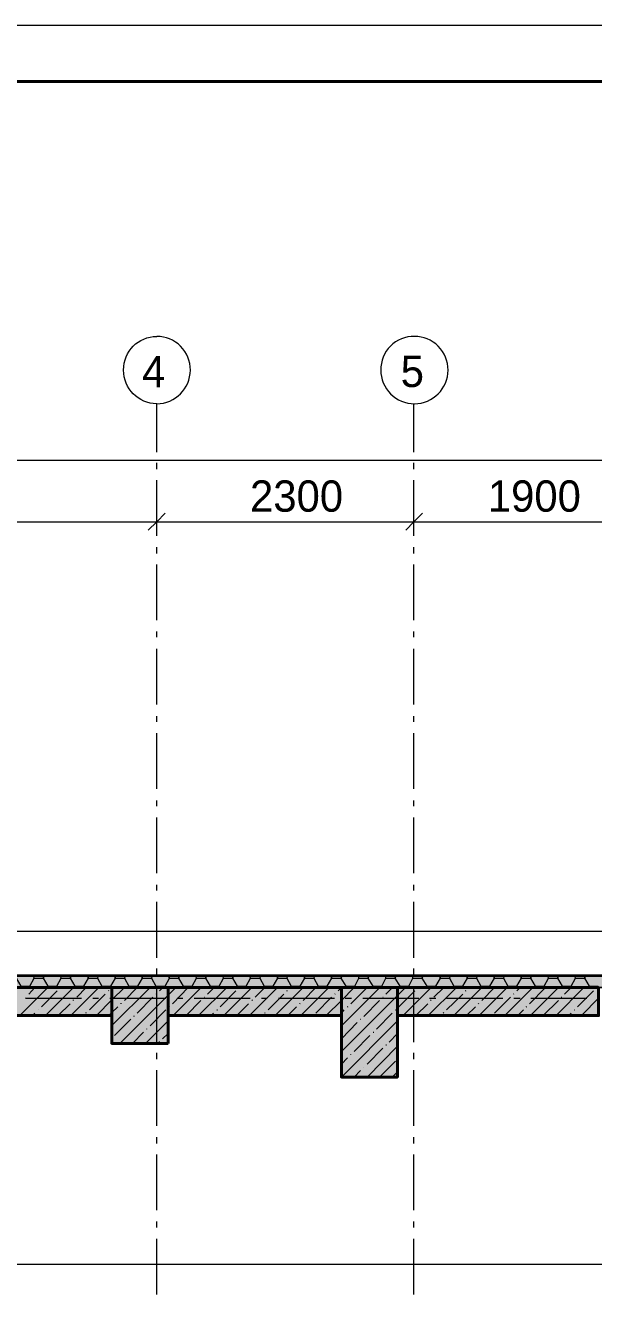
# Model space of a CAD drawing. Header units: millimetres. Extents: x -401725 to 250493, y 305116 to 802890.
# Drawn here: x -375131.046 to -375129.048, y 508986.751 to 508991.242 of the extents above; entities that cross this region are included whole.
import ezdxf

# ---------------------------------------------------------------- set-up
doc = ezdxf.new("R2010")
doc.units = ezdxf.units.MM
doc.layers.add('PDF _Геометрия', color=7, linetype='Continuous', true_color=0x1d1d1d)
doc.layers.add('PDF _Сплошная заливка', color=7, linetype='Continuous', true_color=0xffffff)
doc.layers.add('PDF _Текст', color=7, linetype='Continuous')

msp = doc.modelspace()

# ---------------------------------------------------------------- hatches: boundary and pattern name
at = {"layer": 'PDF _Сплошная заливка', "transparency": 33554559}
h = msp.add_hatch(color=256, dxfattribs=at)
h.paths.add_polyline_path([(-375123.1053, 508987.8606), (-375123.1053, 508987.8988), (-375133.6947, 508987.8988), (-375133.6947, 508987.8606)])
h.paths.add_polyline_path([(-375092.8682, 508987.8606), (-375092.8682, 508987.8988), (-375102.5145, 508987.8988), (-375102.5145, 508987.8606)])
h.paths.add_polyline_path([(-375102.9861, 508987.8606), (-375102.9861, 508987.8988), (-375109.5058, 508987.8988), (-375109.5058, 508987.8606)])
h.paths.add_polyline_path([(-375109.7425, 508987.8606), (-375109.7425, 508987.8988), (-375122.4753, 508987.8988), (-375122.4753, 508987.8606)])

# ---------------------------------------------------------------- linework, layer by layer
at = {"layer": 'PDF _Геометрия', "color": 7, "lineweight": 18}
for points in [[(-375089.9816, 508991.2421), (-375136.7847, 508991.2421), (-375136.7847, 508958.1322)], [(-375130.5547, 508989.5271), (-375130.5847, 508989.4971), (-375130.6147, 508989.4671)], [(-375129.6497, 508989.5271), (-375129.6797, 508989.4971), (-375129.7081, 508989.4671)]]:
    msp.add_lwpolyline(points, dxfattribs=at)
at = {"layer": 'PDF _Геометрия', "color": 7, "lineweight": 40}
msp.add_lwpolyline([(-375135.9981, 508991.0455), (-375090.1708, 508991.0455)], dxfattribs=at)
at = {"layer": 'PDF _Геометрия', "color": 7, "lineweight": 9}
msp.add_lwpolyline([(-375130.5847, 508989.9121, 0.411972), (-375130.4664, 508990.0305, 0.417263), (-375130.5847, 508990.1488)], format="xyb", dxfattribs=at)
msp.add_lwpolyline([(-375129.6781, 508990.1488, 0.422535), (-375129.7964, 508990.0305, 0.417263), (-375129.6781, 508989.9121, 0.411972), (-375129.5597, 508990.0305, 0.417263)], format="xyb", close=True, dxfattribs=at)
for points in [[(-375130.5847, 508989.7421), (-375130.5847, 508989.9104)], [(-375129.6797, 508989.7421), (-375129.6797, 508989.9104)], [(-375133.7031, 508989.7138), (-375092.8583, 508989.7138)], [(-375130.5847, 508989.6821), (-375130.5847, 508989.7038)], [(-375129.6797, 508989.6821), (-375129.6797, 508989.7038)], [(-375130.5847, 508989.4471), (-375130.5847, 508989.6438)], [(-375129.6797, 508989.4471), (-375129.6797, 508989.6438)], [(-375130.5847, 508989.4971), (-375130.5847, 508989.5388)], [(-375129.6797, 508989.4971), (-375129.6797, 508989.5388)], [(-375133.7031, 508989.4971), (-375130.5849, 508989.4971)], [(-375130.5847, 508989.4488), (-375130.5847, 508989.4971), (-375129.6798, 508989.4971)], [(-375129.6797, 508989.4488), (-375129.6797, 508989.4971), (-375128.9314, 508989.4971)], [(-375130.5847, 508989.3855), (-375130.5847, 508989.4071)], [(-375129.6797, 508989.3855), (-375129.6797, 508989.4071)], [(-375130.5847, 508989.1505), (-375130.5847, 508989.3471)], [(-375129.6797, 508989.1505), (-375129.6797, 508989.3471)], [(-375130.5847, 508989.0905), (-375130.5847, 508989.1105)], [(-375129.6797, 508989.0905), (-375129.6797, 508989.1105)], [(-375130.5847, 508988.8538), (-375130.5847, 508989.0504)], [(-375129.6797, 508988.8538), (-375129.6797, 508989.0504)], [(-375130.5847, 508988.7938), (-375130.5847, 508988.8138)], [(-375129.6797, 508988.7938), (-375129.6797, 508988.8138)], [(-375130.5847, 508988.5571), (-375130.5847, 508988.7538)], [(-375129.6797, 508988.5571), (-375129.6797, 508988.7538)], [(-375130.5847, 508988.4971), (-375130.5847, 508988.5171)], [(-375129.6797, 508988.4971), (-375129.6797, 508988.5171)], [(-375130.5847, 508988.2605), (-375130.5847, 508988.4571)], [(-375129.6797, 508988.2605), (-375129.6797, 508988.4571)], [(-375130.5847, 508988.2005), (-375130.5847, 508988.2205)], [(-375129.6797, 508988.2005), (-375129.6797, 508988.2205)], [(-375130.5847, 508987.9638), (-375130.5847, 508988.1604)], [(-375129.6797, 508987.9638), (-375129.6797, 508988.1604)], [(-375112.9847, 508987.9021), (-375112.9847, 508988.0554), (-375133.8905, 508988.0554), (-375133.8905, 508975.6543)], [(-375122.4748, 508987.9021), (-375123.1047, 508987.9021), (-375133.6943, 508987.9021)], [(-375130.5847, 508987.9038), (-375130.5847, 508987.9255)], [(-375129.6797, 508987.9038), (-375129.6797, 508987.9255)], [(-375133.7347, 508987.8988), (-375133.6964, 508987.8988), (-375133.6947, 508987.8988), (-375123.1052, 508987.8988)], [(-375133.6964, 508987.8605), (-375133.6947, 508987.8605), (-375123.1052, 508987.8605)], [(-375133.6947, 508987.8588), (-375128.8333, 508987.8588)], [(-375130.5847, 508987.6671), (-375130.5847, 508987.8638)], [(-375129.6797, 508987.6671), (-375129.6797, 508987.8638)], [(-375130.8497, 508987.8205), (-375131.0464, 508987.8205)], [(-375130.7897, 508987.8205), (-375130.8097, 508987.8205)], [(-375130.5531, 508987.8205), (-375130.7497, 508987.8205)], [(-375130.4931, 508987.8205), (-375130.5131, 508987.8205)], [(-375130.2564, 508987.8205), (-375130.4531, 508987.8205)], [(-375130.1964, 508987.8205), (-375130.2164, 508987.8205)], [(-375129.9597, 508987.8205), (-375130.1564, 508987.8205)], [(-375129.8997, 508987.8205), (-375129.9214, 508987.8205)], [(-375129.6631, 508987.8205), (-375129.8597, 508987.8205)], [(-375129.6031, 508987.8205), (-375129.6247, 508987.8205)], [(-375129.3664, 508987.8205), (-375129.5647, 508987.8205)], [(-375129.3064, 508987.8205), (-375129.3281, 508987.8205)], [(-375129.0714, 508987.8205), (-375129.2681, 508987.8205)], [(-375130.5847, 508987.6071), (-375130.5847, 508987.6288)], [(-375129.6797, 508987.6071), (-375129.6797, 508987.6288)], [(-375130.5847, 508987.3721), (-375130.5847, 508987.5688)], [(-375129.6797, 508987.3721), (-375129.6797, 508987.5688)], [(-375130.5847, 508987.3105), (-375130.5847, 508987.3321)], [(-375129.6797, 508987.3105), (-375129.6797, 508987.3321)], [(-375130.5847, 508987.0755), (-375130.5847, 508987.2721)], [(-375129.6797, 508987.0755), (-375129.6797, 508987.2721)], [(-375130.5847, 508987.0155), (-375130.5847, 508987.0355)], [(-375129.6797, 508987.0155), (-375129.6797, 508987.0355)], [(-375130.5847, 508986.7788), (-375130.5847, 508986.9754)], [(-375129.6797, 508986.7788), (-375129.6797, 508986.9754)]]:
    msp.add_lwpolyline(points, dxfattribs=at)
at = {"layer": 'PDF _Геометрия', "color": 7, "lineweight": 40}
for points in [[(-375133.4981, 508987.7605), (-375130.7432, 508987.7605), (-375130.7432, 508987.8588), (-375133.4981, 508987.8588)], [(-375130.5447, 508987.6621), (-375130.5447, 508987.8588), (-375130.7431, 508987.8588), (-375130.7431, 508987.6621)], [(-375130.5447, 508987.7605), (-375129.9348, 508987.7605), (-375129.9348, 508987.8588), (-375130.5447, 508987.8588)], [(-375129.7381, 508987.8588), (-375129.9347, 508987.8588), (-375129.9347, 508987.5438), (-375129.7381, 508987.5438)], [(-375129.7381, 508987.7605), (-375129.0298, 508987.7605), (-375129.0298, 508987.8588), (-375129.7381, 508987.8588)]]:
    msp.add_lwpolyline(points, close=True, dxfattribs=at)
at = {"layer": 'PDF _Геометрия', "lineweight": 9}
for points in [[(-375131.0797, 508987.8921), (-375131.0631, 508987.8638), (-375131.0314, 508987.8638)], [(-375131.0664, 508987.7605), (-375130.9681, 508987.8588)], [(-375131.0347, 508987.8355), (-375131.0131, 508987.8588)], [(-375131.0297, 508987.8605), (-375131.0314, 508987.8638), (-375131.0164, 508987.8921)], [(-375131.0197, 508987.8988), (-375131.0164, 508987.8921), (-375130.9847, 508987.8921)], [(-375130.9847, 508987.8921), (-375130.9797, 508987.8988)], [(-375130.9847, 508987.8921), (-375130.9681, 508987.8638), (-375130.9364, 508987.8638)], [(-375130.9764, 508987.7605), (-375130.8781, 508987.8588)], [(-375130.9714, 508987.8605), (-375130.9681, 508987.8638)], [(-375130.9347, 508987.8605), (-375130.9364, 508987.8638), (-375130.9214, 508987.8921)], [(-375130.9247, 508987.8988), (-375130.9214, 508987.8921), (-375130.8897, 508987.8921)], [(-375130.9231, 508987.8588), (-375130.9231, 508987.8588)], [(-375130.8897, 508987.8921), (-375130.8847, 508987.8988)], [(-375130.8897, 508987.8921), (-375130.8731, 508987.8638), (-375130.8414, 508987.8638)], [(-375130.8864, 508987.7605), (-375130.7881, 508987.8588)], [(-375130.8764, 508987.8605), (-375130.8731, 508987.8638)], [(-375130.8664, 508987.8255), (-375130.8331, 508987.8588)], [(-375130.8414, 508987.8638), (-375130.8247, 508987.8921)], [(-375130.8381, 508987.8605), (-375130.8414, 508987.8638)], [(-375130.8297, 508987.8988), (-375130.8247, 508987.8921), (-375130.7931, 508987.8921)], [(-375130.7931, 508987.8921), (-375130.7897, 508987.8988)], [(-375130.7931, 508987.8921), (-375130.7781, 508987.8638), (-375130.7464, 508987.8638)], [(-375130.7797, 508987.8605), (-375130.7781, 508987.8638)], [(-375130.7431, 508987.8605), (-375130.7464, 508987.8638), (-375130.7297, 508987.8921)], [(-375130.7431, 508987.8155), (-375130.6981, 508987.8588)], [(-375130.7431, 508987.7255), (-375130.6081, 508987.8588)], [(-375130.7431, 508987.8588), (-375130.7431, 508987.8588)], [(-375130.7347, 508987.8988), (-375130.7297, 508987.8921), (-375130.6981, 508987.8921)], [(-375130.6981, 508987.8921), (-375130.6947, 508987.8988)], [(-375130.6981, 508987.8921), (-375130.6831, 508987.8638), (-375130.6514, 508987.8638)], [(-375130.6981, 508987.8138), (-375130.6531, 508987.8588)], [(-375130.6847, 508987.8605), (-375130.6831, 508987.8638)], [(-375130.6481, 508987.8605), (-375130.6514, 508987.8638), (-375130.6347, 508987.8921)], [(-375130.6397, 508987.8988), (-375130.6347, 508987.8921), (-375130.6031, 508987.8921)], [(-375130.6031, 508987.8921), (-375130.5997, 508987.8988)], [(-375130.6031, 508987.8921), (-375130.5881, 508987.8638), (-375130.5547, 508987.8638)], [(-375130.5897, 508987.8605), (-375130.5881, 508987.8638)], [(-375130.5747, 508987.8471), (-375130.5631, 508987.8588)], [(-375130.5531, 508987.8605), (-375130.5547, 508987.8638), (-375130.5397, 508987.8921)], [(-375130.5447, 508987.8988), (-375130.5397, 508987.8921), (-375130.5081, 508987.8921)], [(-375130.5447, 508987.8321), (-375130.5181, 508987.8588)], [(-375130.5297, 508987.8021), (-375130.4747, 508987.8588)], [(-375130.5264, 508987.7605), (-375130.4281, 508987.8588)], [(-375130.5081, 508987.8921), (-375130.5031, 508987.8988)], [(-375130.5081, 508987.8921), (-375130.4914, 508987.8638), (-375130.4597, 508987.8638)], [(-375130.4947, 508987.8605), (-375130.4914, 508987.8638)], [(-375130.4597, 508987.8638), (-375130.4447, 508987.8921)], [(-375130.4581, 508987.8605), (-375130.4597, 508987.8638)], [(-375130.4481, 508987.8988), (-375130.4447, 508987.8921), (-375130.4131, 508987.8921)], [(-375130.4381, 508987.7605), (-375130.3381, 508987.8588)], [(-375130.4131, 508987.8921), (-375130.4081, 508987.8988)], [(-375130.4131, 508987.8921), (-375130.3964, 508987.8638), (-375130.3647, 508987.8638)], [(-375130.4064, 508987.8355), (-375130.3831, 508987.8588)], [(-375130.3997, 508987.8605), (-375130.3964, 508987.8638)], [(-375130.3631, 508987.8605), (-375130.3647, 508987.8638), (-375130.3497, 508987.8921)], [(-375130.3531, 508987.8988), (-375130.3497, 508987.8921), (-375130.3181, 508987.8921)], [(-375130.3481, 508987.7605), (-375130.2497, 508987.8588)], [(-375130.3181, 508987.8921), (-375130.3131, 508987.8988)], [(-375130.3181, 508987.8921), (-375130.3014, 508987.8638), (-375130.2697, 508987.8638)], [(-375130.3047, 508987.8605), (-375130.3014, 508987.8638)], [(-375130.2947, 508987.8588), (-375130.2947, 508987.8588)], [(-375130.2664, 508987.8605), (-375130.2697, 508987.8638), (-375130.2547, 508987.8921)], [(-375130.2581, 508987.8988), (-375130.2547, 508987.8921), (-375130.2214, 508987.8921)], [(-375130.2581, 508987.7605), (-375130.1597, 508987.8588)], [(-375130.2381, 508987.8255), (-375130.2047, 508987.8588)], [(-375130.2214, 508987.8921), (-375130.2181, 508987.8988)], [(-375130.2214, 508987.8921), (-375130.2064, 508987.8638), (-375130.1747, 508987.8638)], [(-375130.2081, 508987.8605), (-375130.2064, 508987.8638)], [(-375130.1747, 508987.8638), (-375130.1581, 508987.8921)], [(-375130.1714, 508987.8605), (-375130.1747, 508987.8638)], [(-375130.1681, 508987.7605), (-375130.0697, 508987.8588)], [(-375130.1631, 508987.8988), (-375130.1581, 508987.8921), (-375130.1264, 508987.8921)], [(-375130.1264, 508987.8921), (-375130.1231, 508987.8988)], [(-375130.1264, 508987.8921), (-375130.1114, 508987.8638), (-375130.0797, 508987.8638)], [(-375130.1147, 508987.8588), (-375130.1147, 508987.8588)], [(-375130.1131, 508987.8605), (-375130.1114, 508987.8638)], [(-375130.0764, 508987.8605), (-375130.0797, 508987.8638), (-375130.0631, 508987.8921)], [(-375130.0781, 508987.7605), (-375129.9797, 508987.8588)], [(-375130.0697, 508987.8138), (-375130.0247, 508987.8588)], [(-375130.0681, 508987.8988), (-375130.0631, 508987.8921), (-375130.0314, 508987.8921)], [(-375130.0314, 508987.8921), (-375130.0281, 508987.8988)], [(-375130.0314, 508987.8921), (-375130.0164, 508987.8638), (-375129.9847, 508987.8638)], [(-375130.0181, 508987.8605), (-375130.0164, 508987.8638)], [(-375129.9814, 508987.8605), (-375129.9847, 508987.8638), (-375129.9681, 508987.8921)], [(-375129.9731, 508987.8988), (-375129.9681, 508987.8921), (-375129.9364, 508987.8921)], [(-375129.9464, 508987.8471), (-375129.9347, 508987.8588)], [(-375129.9364, 508987.8921), (-375129.9314, 508987.8988)], [(-375129.9364, 508987.8921), (-375129.9197, 508987.8638), (-375129.8881, 508987.8638)], [(-375129.9347, 508987.8138), (-375129.8897, 508987.8588)], [(-375129.9347, 508987.7238), (-375129.7997, 508987.8588)], [(-375129.9347, 508987.8588), (-375129.9347, 508987.8588)], [(-375129.9231, 508987.8605), (-375129.9197, 508987.8638)], [(-375129.9014, 508987.8021), (-375129.8447, 508987.8588)], [(-375129.8864, 508987.8605), (-375129.8881, 508987.8638), (-375129.8731, 508987.8921)], [(-375129.8764, 508987.8988), (-375129.8731, 508987.8921), (-375129.8414, 508987.8921)], [(-375129.8414, 508987.8921), (-375129.8364, 508987.8988)], [(-375129.8414, 508987.8921), (-375129.8247, 508987.8638), (-375129.7931, 508987.8638)], [(-375129.8281, 508987.8605), (-375129.8247, 508987.8638)], [(-375129.7931, 508987.8638), (-375129.7781, 508987.8921)], [(-375129.7914, 508987.8605), (-375129.7931, 508987.8638)], [(-375129.7814, 508987.8988), (-375129.7781, 508987.8921), (-375129.7464, 508987.8921)], [(-375129.7781, 508987.8355), (-375129.7547, 508987.8588)], [(-375129.7464, 508987.8921), (-375129.7414, 508987.8988)], [(-375129.7464, 508987.8921), (-375129.7297, 508987.8638), (-375129.6981, 508987.8638)], [(-375129.7381, 508987.8305), (-375129.7097, 508987.8588)], [(-375129.7331, 508987.8605), (-375129.7297, 508987.8638)], [(-375129.7181, 508987.7605), (-375129.6197, 508987.8588)], [(-375129.6964, 508987.8605), (-375129.6981, 508987.8638), (-375129.6831, 508987.8921)], [(-375129.6864, 508987.8988), (-375129.6831, 508987.8921), (-375129.6514, 508987.8921)], [(-375129.6664, 508987.8588), (-375129.6647, 508987.8588)], [(-375129.6514, 508987.8921), (-375129.6464, 508987.8988)], [(-375129.6514, 508987.8921), (-375129.6347, 508987.8638), (-375129.6031, 508987.8638)], [(-375129.6381, 508987.8605), (-375129.6347, 508987.8638)], [(-375129.6297, 508987.7605), (-375129.5297, 508987.8588)], [(-375129.6097, 508987.8255), (-375129.5747, 508987.8588)], [(-375129.5997, 508987.8605), (-375129.6031, 508987.8638), (-375129.5864, 508987.8921)], [(-375129.5914, 508987.8988), (-375129.5864, 508987.8921), (-375129.5547, 508987.8921)], [(-375129.5547, 508987.8921), (-375129.5514, 508987.8988)], [(-375129.5547, 508987.8921), (-375129.5397, 508987.8638), (-375129.5081, 508987.8638)], [(-375129.5414, 508987.8605), (-375129.5397, 508987.8638)], [(-375129.5397, 508987.7605), (-375129.4414, 508987.8588)], [(-375129.5081, 508987.8638), (-375129.4914, 508987.8921)], [(-375129.5047, 508987.8605), (-375129.5081, 508987.8638)], [(-375129.4964, 508987.8988), (-375129.4914, 508987.8921), (-375129.4597, 508987.8921)], [(-375129.4864, 508987.8588), (-375129.4864, 508987.8588)], [(-375129.4597, 508987.8921), (-375129.4564, 508987.8988)], [(-375129.4597, 508987.8921), (-375129.4447, 508987.8638), (-375129.4131, 508987.8638)], [(-375129.4497, 508987.7605), (-375129.3514, 508987.8588)], [(-375129.4464, 508987.8605), (-375129.4447, 508987.8638)], [(-375129.4414, 508987.8138), (-375129.3964, 508987.8588)], [(-375129.4097, 508987.8605), (-375129.4131, 508987.8638), (-375129.3964, 508987.8921)], [(-375129.4014, 508987.8988), (-375129.3964, 508987.8921), (-375129.3647, 508987.8921)], [(-375129.3647, 508987.8921), (-375129.3614, 508987.8988)], [(-375129.3647, 508987.8921), (-375129.3497, 508987.8638), (-375129.3181, 508987.8638)], [(-375129.3597, 508987.7605), (-375129.2614, 508987.8588)], [(-375129.3514, 508987.8605), (-375129.3497, 508987.8638)], [(-375129.3147, 508987.8605), (-375129.3181, 508987.8638), (-375129.3014, 508987.8921)], [(-375129.3181, 508987.8471), (-375129.3064, 508987.8588)], [(-375129.3064, 508987.8988), (-375129.3014, 508987.8921), (-375129.2697, 508987.8921)], [(-375129.2731, 508987.8021), (-375129.2164, 508987.8588)], [(-375129.2697, 508987.8921), (-375129.2647, 508987.8988)], [(-375129.2697, 508987.8921), (-375129.2531, 508987.8638), (-375129.2214, 508987.8638)], [(-375129.2697, 508987.7605), (-375129.1714, 508987.8588)], [(-375129.2564, 508987.8605), (-375129.2531, 508987.8638)], [(-375129.2197, 508987.8605), (-375129.2214, 508987.8638), (-375129.2064, 508987.8921)], [(-375129.2097, 508987.8988), (-375129.2064, 508987.8921), (-375129.1747, 508987.8921)], [(-375129.1797, 508987.7605), (-375129.0814, 508987.8588)], [(-375129.1747, 508987.8921), (-375129.1697, 508987.8988)], [(-375129.1747, 508987.8921), (-375129.1581, 508987.8638), (-375129.1264, 508987.8638)], [(-375129.1614, 508987.8605), (-375129.1581, 508987.8638)], [(-375129.1497, 508987.8355), (-375129.1264, 508987.8588)], [(-375129.1247, 508987.8605), (-375129.1264, 508987.8638), (-375129.1114, 508987.8921)], [(-375129.1147, 508987.8988), (-375129.1114, 508987.8921), (-375129.0797, 508987.8921)], [(-375129.0797, 508987.8921), (-375129.0747, 508987.8988)], [(-375129.0797, 508987.8921), (-375129.0631, 508987.8638), (-375129.0314, 508987.8638)], [(-375129.0664, 508987.8605), (-375129.0631, 508987.8638)], [(-375131.0464, 508987.8255), (-375131.0464, 508987.8255)], [(-375130.9897, 508987.7905), (-375130.9347, 508987.8471)], [(-375130.8781, 508987.8138), (-375130.8781, 508987.8155)], [(-375130.8214, 508987.7805), (-375130.7664, 508987.8354)], [(-375130.7964, 508987.7605), (-375130.7431, 508987.8154)], [(-375130.7547, 508987.8471), (-375130.7531, 508987.8488)], [(-375130.7147, 508987.6621), (-375130.5447, 508987.8321)], [(-375130.6531, 508987.7688), (-375130.5981, 508987.8254)], [(-375130.5864, 508987.8355), (-375130.5847, 508987.8371)], [(-375130.4814, 508987.7605), (-375130.4297, 508987.8138)], [(-375130.4181, 508987.8255), (-375130.4164, 508987.8255)], [(-375130.3614, 508987.7905), (-375130.3064, 508987.8471)], [(-375130.2497, 508987.8138), (-375130.2481, 508987.8155)], [(-375130.1931, 508987.7805), (-375130.1381, 508987.8354)], [(-375130.1264, 508987.8471), (-375130.1247, 508987.8488)], [(-375130.0247, 508987.7688), (-375129.9697, 508987.8254)], [(-375129.9881, 508987.7605), (-375129.9347, 508987.8138)], [(-375129.9581, 508987.8355), (-375129.9564, 508987.8371)], [(-375129.9347, 508987.6338), (-375129.7381, 508987.8304)], [(-375129.8564, 508987.7571), (-375129.8014, 508987.8138)], [(-375129.7897, 508987.8255), (-375129.7881, 508987.8255)], [(-375129.7331, 508987.7905), (-375129.6764, 508987.8471)], [(-375129.6214, 508987.8138), (-375129.6197, 508987.8155)], [(-375129.5647, 508987.7805), (-375129.5081, 508987.8354)], [(-375129.4981, 508987.8471), (-375129.4964, 508987.8488)], [(-375129.3964, 508987.7688), (-375129.3397, 508987.8254)], [(-375129.3297, 508987.8355), (-375129.3281, 508987.8371)], [(-375129.2247, 508987.7605), (-375129.1714, 508987.8138)], [(-375129.1614, 508987.8255), (-375129.1597, 508987.8255)], [(-375129.1047, 508987.7905), (-375129.0481, 508987.8471)], [(-375129.0897, 508987.7605), (-375129.0297, 508987.8221)], [(-375131.0214, 508987.7605), (-375131.0131, 508987.7688)], [(-375131.0014, 508987.7805), (-375131.0014, 508987.7805)], [(-375130.9314, 508987.7605), (-375130.8897, 508987.8021)], [(-375130.8331, 508987.7688), (-375130.8331, 508987.7705)], [(-375130.7514, 508987.7605), (-375130.7431, 508987.7705)], [(-375130.7431, 508987.7705), (-375130.7214, 508987.7905)], [(-375130.7097, 508987.8021), (-375130.7097, 508987.8038)], [(-375130.6081, 508987.7238), (-375130.5531, 508987.7804)], [(-375130.5414, 508987.7905), (-375130.5397, 508987.7921)], [(-375130.3931, 508987.7605), (-375130.3847, 508987.7688)], [(-375130.3731, 508987.7805), (-375130.3714, 508987.7805)], [(-375130.3031, 508987.7605), (-375130.2614, 508987.8021)], [(-375130.2047, 508987.7688), (-375130.2031, 508987.7705)], [(-375130.1231, 508987.7605), (-375130.0931, 508987.7905)], [(-375130.0814, 508987.8021), (-375130.0797, 508987.8038)], [(-375129.9431, 508987.7605), (-375129.9347, 508987.7688)], [(-375129.9347, 508987.7688), (-375129.9247, 508987.7805)], [(-375129.9131, 508987.7905), (-375129.9114, 508987.7921)], [(-375129.8114, 508987.7121), (-375129.7564, 508987.7688)], [(-375129.7447, 508987.7805), (-375129.7431, 508987.7805)], [(-375129.6731, 508987.7605), (-375129.6314, 508987.8021)], [(-375129.5764, 508987.7688), (-375129.5747, 508987.7705)], [(-375129.4947, 508987.7605), (-375129.4631, 508987.7905)], [(-375129.4531, 508987.8021), (-375129.4514, 508987.8038)], [(-375129.3147, 508987.7605), (-375129.2947, 508987.7805)], [(-375129.2847, 508987.7905), (-375129.2831, 508987.7921)], [(-375129.1347, 508987.7605), (-375129.1264, 508987.7688)], [(-375129.1164, 508987.7805), (-375129.1147, 508987.7805)], [(-375130.7331, 508987.6905), (-375130.6764, 508987.7471)], [(-375130.6647, 508987.7571), (-375130.6647, 508987.7588)], [(-375130.6247, 508987.6621), (-375130.5447, 508987.7421)], [(-375129.9347, 508987.5438), (-375129.7381, 508987.7421)], [(-375129.9347, 508987.6788), (-375129.8797, 508987.7354)], [(-375129.8681, 508987.7471), (-375129.8664, 508987.7471)], [(-375130.6697, 508987.6621), (-375130.6314, 508987.7021)], [(-375130.6197, 508987.7121), (-375130.6197, 508987.7138)], [(-375130.5647, 508987.6788), (-375130.5447, 508987.6971)], [(-375129.8897, 508987.6338), (-375129.8347, 508987.6904)], [(-375129.8231, 508987.7021), (-375129.8214, 508987.7021)], [(-375129.7664, 508987.6671), (-375129.7381, 508987.6971)], [(-375130.5747, 508987.6671), (-375130.5747, 508987.6688)], [(-375129.8447, 508987.5438), (-375129.7381, 508987.6521)], [(-375129.8447, 508987.5888), (-375129.7897, 508987.6454)], [(-375129.7781, 508987.6571), (-375129.7764, 508987.6571)], [(-375129.9347, 508987.5888), (-375129.9131, 508987.6121)], [(-375129.9014, 508987.6221), (-375129.9014, 508987.6238)], [(-375129.8014, 508987.5438), (-375129.7447, 508987.6004)], [(-375129.8897, 508987.5438), (-375129.8681, 508987.5671)], [(-375129.8564, 508987.5788), (-375129.8564, 508987.5788)], [(-375129.7564, 508987.5438), (-375129.7381, 508987.5621)]]:
    msp.add_lwpolyline(points, dxfattribs=at)
at = {"layer": 'PDF _Геометрия', "color": 8, "lineweight": 9, "true_color": 0x808080}
msp.add_lwpolyline([(-375134.6447, 508986.8855), (-375091.7322, 508986.8855)], dxfattribs=at)
at = {"layer": 'PDF _Геометрия', "color": 7, "lineweight": 9}
for points in [[(-375130.7014, 508990.0305), (-375130.7014, 508990.0971), (-375130.6497, 508990.1488), (-375130.5847, 508990.1488)], [(-375130.5847, 508989.9121), (-375130.6497, 508989.9121), (-375130.7014, 508989.9655), (-375130.7014, 508990.0305)]]:
    msp.add_open_spline(points, degree=3, dxfattribs=at)
at = {"layer": 'PDF _Сплошная заливка', "lineweight": 5, "transparency": 33554559}
for points in [[(-375133.4982, 508987.8589), (-375133.4982, 508987.7606), (-375130.7433, 508987.8589), (-375130.7433, 508987.7606)], [(-375130.7433, 508987.8589), (-375130.7433, 508987.6623), (-375130.545, 508987.8589), (-375130.545, 508987.6623)], [(-375130.545, 508987.8589), (-375130.545, 508987.7606), (-375129.935, 508987.8589), (-375129.935, 508987.7606)], [(-375129.935, 508987.8589), (-375129.935, 508987.5439), (-375129.7383, 508987.8589), (-375129.7383, 508987.5439)], [(-375129.7383, 508987.8589), (-375129.7383, 508987.7606), (-375129.03, 508987.8589), (-375129.03, 508987.7606)]]:
    msp.add_solid(points, dxfattribs=at)

# ---------------------------------------------------------------- texts
at = {"layer": 'PDF _Текст', "attachment_point": 4, "style": ''}
for s, insert, char_height in [('4', (-375130.6364, 508990.0251), 0.1103), ('5', (-375129.7264, 508990.0251), 0.1103), ('2300', (-375130.2565, 508989.5866), 0.11009), ('1900', (-375129.4198, 508989.5866), 0.11009)]:
    msp.add_mtext(s, dxfattribs=dict(at, insert=insert, char_height=char_height))

doc.saveas('drawing.dxf')
